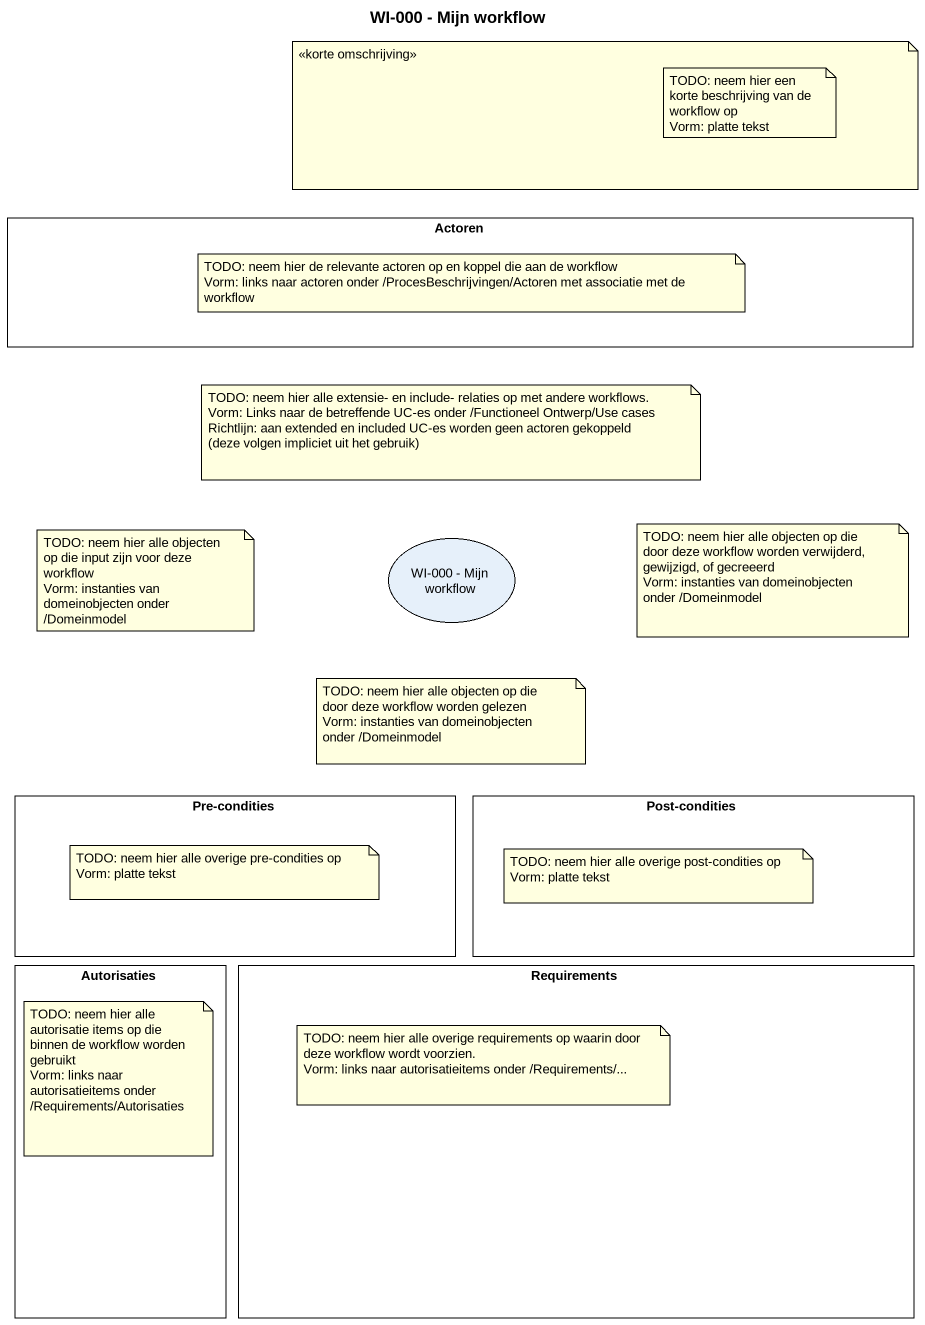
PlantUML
@startuml
title WI-000 - Mijn workflow
rectangle Actoren
usecase "WI-000 - Mijn workflow" as WI_000_Mijn_workflow
rectangle "Pre-condities" as Pre_condities
rectangle "Post-condities" as Post_condities
rectangle Autorisaties
rectangle Requirements
note as N1
  <<korte omschrijving>>
end note
note as N2
  TODO: neem hier een korte beschrijving van de workflow op
  Vorm: platte tekst
end note
note as N3
  TODO: neem hier de relevante actoren op en koppel die aan de workflow
  Vorm: links naar actoren onder /ProcesBeschrijvingen/Actoren met associatie met de workflow
end note
note as N4
  TODO: neem hier alle extensie- en include- relaties op met andere workflows.
  Vorm: Links naar de betreffende UC-es onder /Functioneel Ontwerp/Use cases
  Richtlijn: aan extended en included UC-es worden geen actoren gekoppeld (deze volgen impliciet uit het gebruik)
end note
note as N5
  TODO: neem hier alle objecten op die input zijn voor deze workflow
  Vorm: instanties van domeinobjecten onder /Domeinmodel
end note
note as N6
  TODO: neem hier alle objecten op die door deze workflow worden verwijderd, gewijzigd, of gecreeerd
  Vorm: instanties van domeinobjecten onder /Domeinmodel
end note
note as N7
  TODO: neem hier alle objecten op die door deze workflow worden gelezen
  Vorm: instanties van domeinobjecten onder /Domeinmodel
end note
note as N8
  TODO: neem hier alle overige pre-condities op
  Vorm: platte tekst
end note
note as N9
  TODO: neem hier alle overige post-condities op
  Vorm: platte tekst
end note
note as N10
  TODO: neem hier alle autorisatie items op die binnen de workflow worden gebruikt
  Vorm: links naar autorisatieitems onder /Requirements/Autorisaties
end note
note as N11
  TODO: neem hier alle overige requirements op waarin door deze workflow wordt voorzien.
  Vorm: links naar autorisatieitems onder /Requirements/...
end note
@enduml
